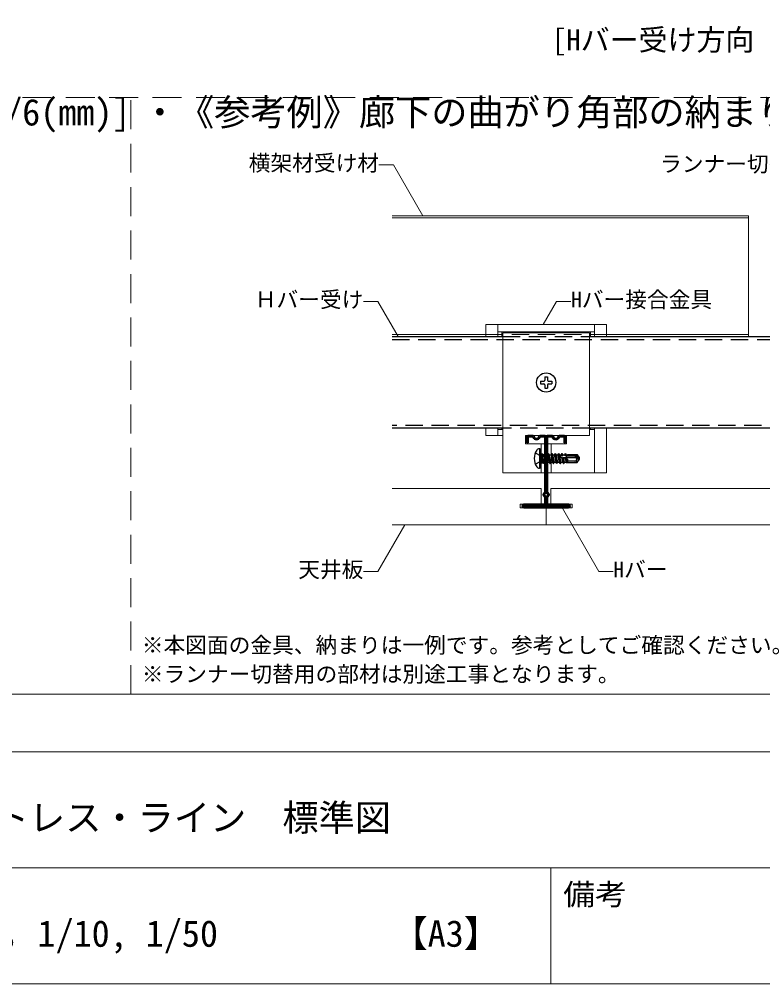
# Model space of a CAD drawing. Units: millimetres on the paper, with parts at other scales. Extents: x -195 to 195, y -140 to 138.
# Drawn here: x 88.3 to 139.6, y -137.5 to -70.9 of the extents above; entities that cross this region are included whole.
import ezdxf
from ezdxf.enums import TextEntityAlignment as Align

# ---------------------------------------------------------------- set-up
doc = ezdxf.new("R2010")
doc.units = ezdxf.units.MM
for name, pattern in [('CHAIN1', [8, 5, -1, 1, -1]), ('DASHED1', [1.8, 1.2, -0.6]), ('DASHED2', [3, 2, -1])]:
    doc.linetypes.add(name, pattern=pattern)
for name, color, linetype, lineweight in [('A-1_横架材受け材(ランナー)', 7, 'Continuous', 18), ('A-3_Hバー受け', 2, 'Continuous', 25), ('A-6_文字', 7, 'Continuous', 18), ('A-7_HバーまたはTバー', 6, 'Continuous', 35), ('A-A_クリップ', 7, 'Continuous', 18), ('A-C_ビス・アンカーボルト・強調図形', 2, 'Continuous', 25), ('A-D_パネル', 4, 'Continuous', 9), ('F-3_図面枠', 3, 'Continuous', 18)]:
    doc.layers.add(name, color=color, linetype=linetype, lineweight=lineweight)
doc.layers.add('F-6_文字', color=7, linetype='Continuous')
doc.styles.add('ＭＳ ゴシック', font='')
doc.styles.get('ＭＳ ゴシック').set_extended_font_data('MS Gothic')

msp = doc.modelspace()

# ---------------------------------------------------------------- linework, layer by layer
at = {"layer": 'A-1_横架材受け材(ランナー)'}
for p, q in [((114.053, -84.483), (138.673, -84.483)), ((138.673, -92.816), (138.673, -84.483)), ((114.053, -84.616), (138.673, -84.616)), ((114.053, -92.683), (120.518, -92.683)), ((114.053, -92.816), (120.518, -92.816)), ((128.851, -92.683), (138.673, -92.683)), ((128.851, -92.816), (138.673, -92.816))]:
    msp.add_line(p, q, dxfattribs=at)
at = {"layer": 'A-1_横架材受け材(ランナー)', "linetype": 'DASHED1'}
msp.add_line((120.518, -92.683), (128.851, -92.683), dxfattribs=at)
at = {"layer": 'A-3_Hバー受け'}
for p, q in [((114.053, -92.816), (121.684, -92.816)), ((127.684, -92.816), (154.184, -92.816)), ((121.684, -99.15), (114.053, -99.15)), ((154.184, -99.15), (127.684, -99.15))]:
    msp.add_line(p, q, dxfattribs=at)
at = {"layer": 'A-3_Hバー受け', "linetype": 'DASHED1'}
for p, q in [((114.053, -93.016), (160.284, -93.016)), ((121.684, -92.816), (127.684, -92.816)), ((157.567, -98.95), (114.053, -98.95)), ((127.684, -99.15), (121.684, -99.15))]:
    msp.add_line(p, q, dxfattribs=at)
at = {"layer": 'A-6_文字'}
for p, q in [((112.057, -90.388), (113.057, -90.388)), ((113.057, -90.388), (114.46, -92.816)), ((128.321, -109.028), (125.807, -104.674)), ((113.057, -109.028), (114.912, -105.816)), ((112.057, -109.028), (113.057, -109.028)), ((112.057, -109.028), (113.057, -109.028)), ((128.321, -109.028), (129.321, -109.028))]:
    msp.add_line(p, q, dxfattribs=at)
for points in [[(113.138, -80.965), (114.138, -80.965), (116.169, -84.483)], [(126.401, -90.388), (125.401, -90.388), (124.48, -91.983)]]:
    msp.add_lwpolyline(points, dxfattribs=at)
at = {"layer": 'A-7_HバーまたはTバー'}
for p, q in [((123.351, -99.733), (123.351, -100.15)), ((123.771, -99.65), (123.434, -99.65)), ((123.434, -99.733), (123.709, -99.733)), ((123.434, -100.15), (123.434, -99.733)), ((124.264, -99.65), (124.601, -99.65)), ((124.601, -99.733), (124.327, -99.733)), ((124.601, -103.566), (124.601, -99.733)), ((124.684, -103.566), (124.684, -99.733)), ((125.105, -99.65), (124.768, -99.65)), ((124.768, -99.733), (124.768, -103.566)), ((125.042, -99.733), (124.768, -99.733)), ((125.598, -99.65), (125.934, -99.65)), ((125.934, -99.733), (125.66, -99.733)), ((125.934, -100.15), (125.934, -99.733)), ((126.018, -99.733), (126.018, -100.15)), ((123.351, -100.15), (123.434, -100.15)), ((126.018, -100.15), (125.934, -100.15)), ((124.493, -103.674), (124.601, -103.566)), ((124.493, -103.792), (124.601, -103.9)), ((124.552, -103.733), (124.66, -103.625)), ((124.66, -103.841), (124.552, -103.733)), ((124.817, -103.733), (124.709, -103.625)), ((124.709, -103.841), (124.817, -103.733)), ((124.768, -103.566), (124.875, -103.674)), ((124.875, -103.792), (124.768, -103.9)), ((124.601, -104.4), (123.143, -104.4)), ((124.601, -104.483), (123.143, -104.483)), ((124.601, -103.9), (124.601, -104.4)), ((124.684, -103.9), (124.684, -104.4)), ((124.768, -103.9), (124.768, -104.4)), ((124.768, -104.4), (126.226, -104.4)), ((124.768, -104.483), (126.226, -104.483)), ((123.143, -104.566), (124.684, -104.566)), ((124.684, -104.566), (126.226, -104.566))]:
    msp.add_line(p, q, dxfattribs=at)
msp.add_lwpolyline([(123.143, -104.65), (125.849, -104.65), (126.227, -104.65)], dxfattribs=at)
for centre, radius, start, end in [((123.434, -99.733), 0.0833, 90, 180), ((123.709, -99.816), 0.0833, 22.02431, 90), ((123.771, -99.733), 0.0833, 9.59406, 90), ((124.018, -99.691), 0.25, 202.02431, 270), ((124.018, -99.691), 0.167, 189.59406, 270), ((124.018, -99.691), 0.167, 270, 350.40593), ((124.018, -99.691), 0.25, 270, 337.97568), ((124.264, -99.733), 0.0833, 90, 170.40593), ((124.327, -99.816), 0.0833, 90, 157.97568), ((124.601, -99.733), 0.0833, 0, 90), ((124.768, -99.733), 0.0833, 90, 180), ((125.042, -99.816), 0.0833, 22.02431, 90), ((125.105, -99.733), 0.0833, 9.59406, 90), ((125.351, -99.691), 0.25, 202.02431, 270), ((125.351, -99.691), 0.167, 189.59406, 270), ((125.351, -99.691), 0.167, 270, 350.40593), ((125.351, -99.691), 0.25, 270, 337.97568), ((125.598, -99.733), 0.0833, 90, 170.40593), ((125.66, -99.816), 0.0833, 90, 157.97568), ((125.934, -99.733), 0.0833, 0, 90), ((124.552, -103.733), 0.0833, 134.99998, 225), ((124.601, -103.566), 0.0833, 315, 0), ((124.601, -103.9), 0.0833, 0, 45), ((124.768, -103.566), 0.0833, 180, 225), ((124.768, -103.9), 0.0833, 135, 180), ((124.817, -103.733), 0.0833, 314.99998, 45), ((123.143, -104.525), 0.125, 90, 270), ((123.143, -104.525), 0.0417, 90, 270), ((124.601, -104.4), 0.0833, 270, 0), ((124.768, -104.4), 0.0833, 180, 270), ((126.226, -104.525), 0.125, 270, 90), ((126.226, -104.525), 0.0417, 270, 90)]:
    msp.add_arc(centre, radius, start, end, dxfattribs=at)
at = {"layer": 'A-A_クリップ'}
for p, q in [((120.518, -91.983), (128.851, -91.983)), ((120.518, -91.983), (120.518, -92.816)), ((121.351, -91.983), (121.351, -92.816)), ((121.351, -92.483), (128.018, -92.483)), ((121.618, -92.483), (121.618, -92.816)), ((121.684, -92.55), (127.684, -92.55)), ((121.684, -102.233), (121.684, -92.55)), ((127.684, -99.65), (127.684, -92.55)), ((127.751, -92.483), (127.751, -92.816)), ((128.018, -91.983), (128.018, -92.816)), ((128.851, -91.983), (128.851, -92.816)), ((121.684, -97.736), (121.684, -98.297)), ((127.684, -97.736), (127.684, -98.297)), ((120.518, -99.15), (120.518, -99.65)), ((121.351, -99.15), (121.351, -99.65)), ((121.618, -99.15), (121.618, -99.233)), ((127.751, -99.15), (127.751, -99.233)), ((128.018, -99.15), (128.018, -102.233)), ((128.851, -99.15), (128.851, -102.233)), ((120.518, -99.65), (121.684, -99.65)), ((121.684, -99.233), (121.351, -99.233)), ((123.268, -99.65), (127.684, -99.65)), ((123.268, -100.233), (123.268, -99.65)), ((128.018, -99.233), (127.684, -99.233)), ((123.268, -100.233), (124.601, -100.233)), ((124.334, -100.233), (124.334, -102.233)), ((124.601, -100.233), (124.601, -102.233)), ((124.768, -100.233), (124.768, -102.233)), ((125.034, -100.233), (125.034, -102.233)), ((121.684, -102.233), (124.601, -102.233)), ((124.768, -102.233), (128.851, -102.233))]:
    msp.add_line(p, q, dxfattribs=at)
msp.add_lwpolyline([(126.084, -99.65), (126.084, -100.233), (124.768, -100.233)], dxfattribs=at)
at = {"layer": 'A-C_ビス・アンカーボルト・強調図形'}
for p, q in [((124.604, -95.608), (124.604, -95.825)), ((124.604, -95.608), (124.771, -95.608)), ((124.771, -95.608), (124.771, -95.825)), ((124.304, -95.908), (124.304, -96.075)), ((124.304, -95.908), (124.521, -95.908)), ((124.304, -96.075), (124.521, -96.075)), ((124.604, -96.158), (124.604, -96.375)), ((124.604, -96.375), (124.771, -96.375)), ((124.771, -96.158), (124.771, -96.375)), ((124.854, -95.908), (125.071, -95.908)), ((124.854, -96.075), (125.071, -96.075)), ((125.071, -95.908), (125.071, -96.075)), ((124.251, -100.566), (124.201, -100.566)), ((124.251, -101.899), (124.251, -100.566)), ((124.334, -101.816), (124.334, -100.65)), ((124.334, -100.883), (124.387, -100.936)), ((124.468, -100.938), (124.468, -101.575)), ((124.468, -100.983), (124.536, -100.983)), ((124.547, -101.483), (124.468, -101.147)), ((124.581, -100.898), (124.536, -100.975)), ((124.536, -100.975), (124.649, -101.483)), ((124.581, -100.898), (124.611, -100.891)), ((124.581, -100.898), (124.707, -101.583)), ((124.611, -100.891), (124.664, -100.983)), ((124.611, -100.891), (124.724, -101.583)), ((124.664, -100.983), (124.775, -100.983)), ((124.782, -101.483), (124.664, -100.983)), ((124.819, -100.898), (124.775, -100.975)), ((124.775, -100.975), (124.888, -101.483)), ((124.819, -100.898), (124.849, -100.891)), ((124.819, -100.898), (124.946, -101.583)), ((124.849, -100.891), (124.903, -100.983)), ((124.849, -100.891), (124.962, -101.583)), ((124.903, -100.983), (125.01, -100.983)), ((125.02, -101.483), (124.903, -100.983)), ((125.054, -100.898), (125.01, -100.975)), ((125.01, -100.975), (125.123, -101.483)), ((125.054, -100.898), (125.084, -100.891)), ((125.054, -100.898), (125.181, -101.583)), ((125.084, -100.891), (125.138, -100.983)), ((125.084, -100.891), (125.197, -101.583)), ((125.138, -100.983), (125.24, -100.983)), ((125.255, -101.483), (125.138, -100.983)), ((125.298, -100.883), (125.24, -100.983)), ((125.24, -100.983), (125.358, -101.483)), ((125.298, -100.883), (125.315, -100.883)), ((125.298, -100.883), (125.416, -101.583)), ((125.315, -100.883), (125.373, -100.983)), ((125.315, -100.883), (125.432, -101.583)), ((125.373, -100.983), (125.475, -100.983)), ((125.49, -101.483), (125.373, -100.983)), ((125.533, -100.883), (125.475, -100.983)), ((125.475, -100.983), (125.593, -101.483)), ((125.533, -100.883), (125.55, -100.883)), ((125.533, -100.883), (125.651, -101.583)), ((125.55, -100.883), (125.608, -100.983)), ((125.55, -100.883), (125.667, -101.583)), ((125.608, -100.983), (125.71, -100.983)), ((125.725, -101.483), (125.608, -100.983)), ((125.719, -101.022), (125.678, -101.024)), ((126.168, -101.286), (125.702, -101.161)), ((125.768, -100.883), (125.71, -100.983)), ((125.71, -100.983), (125.719, -101.022)), ((125.719, -101.022), (125.796, -101.051)), ((125.756, -101.175), (125.826, -101.229)), ((125.756, -101.175), (125.828, -101.483)), ((125.768, -100.883), (125.785, -100.883)), ((125.768, -100.883), (125.796, -101.051)), ((125.785, -100.883), (125.843, -100.983)), ((125.785, -100.883), (125.813, -101.05)), ((125.813, -101.05), (125.796, -101.051)), ((125.813, -101.05), (125.85, -101.014)), ((125.843, -100.983), (125.945, -100.983)), ((125.85, -101.014), (125.843, -100.983)), ((125.844, -101.233), (125.897, -101.213)), ((126.724, -101.199), (125.846, -101.2)), ((125.951, -101.009), (125.85, -101.014)), ((125.96, -101.483), (125.897, -101.213)), ((125.993, -100.9), (125.945, -100.983)), ((125.945, -100.983), (125.951, -101.009)), ((125.951, -101.009), (126.015, -101.039)), ((125.993, -100.9), (126.037, -100.912)), ((125.993, -100.9), (126.015, -101.039)), ((126.066, -101.036), (126.015, -101.039)), ((126.037, -100.912), (126.078, -100.983)), ((126.037, -100.912), (126.066, -101.036)), ((126.066, -101.036), (126.082, -101.002)), ((126.082, -101.002), (126.078, -100.983)), ((126.078, -100.983), (126.168, -100.983)), ((126.168, -100.997), (126.082, -101.002)), ((126.084, -101.264), (126.084, -101.001)), ((126.684, -101.083), (126.084, -101.083)), ((126.168, -100.95), (126.168, -100.997)), ((126.168, -100.95), (126.831, -100.95)), ((126.684, -101.083), (126.918, -101.218)), ((126.767, -101.224), (126.724, -101.199)), ((126.788, -101.033), (126.831, -100.95)), ((126.988, -101.173), (126.831, -100.95)), ((127.001, -101.233), (126.988, -101.173)), ((124.334, -101.583), (124.387, -101.53)), ((124.468, -101.528), (124.387, -101.53)), ((124.468, -101.454), (124.489, -101.583)), ((124.472, -101.583), (124.489, -101.583)), ((124.489, -101.583), (124.547, -101.483)), ((124.542, -101.49), (124.646, -101.483)), ((124.646, -101.483), (124.649, -101.483)), ((124.707, -101.583), (124.649, -101.483)), ((124.707, -101.583), (124.724, -101.583)), ((124.724, -101.583), (124.782, -101.483)), ((124.781, -101.49), (124.884, -101.483)), ((124.884, -101.483), (124.888, -101.483)), ((124.946, -101.583), (124.888, -101.483)), ((124.946, -101.583), (124.962, -101.583)), ((124.962, -101.583), (125.02, -101.483)), ((125.016, -101.49), (125.119, -101.483)), ((125.119, -101.483), (125.123, -101.483)), ((125.181, -101.583), (125.123, -101.483)), ((125.181, -101.583), (125.197, -101.583)), ((125.197, -101.583), (125.255, -101.483)), ((125.255, -101.483), (125.358, -101.483)), ((125.416, -101.583), (125.358, -101.483)), ((125.416, -101.583), (125.432, -101.583)), ((125.432, -101.583), (125.49, -101.483)), ((125.49, -101.483), (125.593, -101.483)), ((125.651, -101.583), (125.593, -101.483)), ((125.651, -101.583), (125.667, -101.583)), ((125.667, -101.583), (125.725, -101.483)), ((125.725, -101.483), (125.828, -101.483)), ((125.844, -101.233), (125.826, -101.229)), ((125.826, -101.229), (125.886, -101.583)), ((125.886, -101.583), (125.828, -101.483)), ((125.844, -101.233), (125.902, -101.583)), ((125.886, -101.583), (125.902, -101.583)), ((125.902, -101.583), (125.96, -101.483)), ((125.96, -101.483), (126.063, -101.483)), ((126.006, -101.243), (126.055, -101.29)), ((126.006, -101.243), (126.063, -101.483)), ((126.13, -101.311), (126.055, -101.29)), ((126.055, -101.29), (126.094, -101.537)), ((126.094, -101.537), (126.063, -101.483)), ((126.094, -101.537), (126.168, -101.516)), ((126.13, -101.311), (126.148, -101.281)), ((126.13, -101.311), (126.168, -101.472)), ((126.168, -101.367), (126.148, -101.281)), ((126.168, -101.286), (126.168, -101.516)), ((126.659, -101.416), (126.168, -101.416)), ((126.168, -101.516), (126.831, -101.516)), ((126.785, -101.351), (126.793, -101.339)), ((126.793, -101.475), (126.831, -101.516)), ((126.831, -101.516), (126.988, -101.293)), ((126.928, -101.249), (127.001, -101.233)), ((126.988, -101.293), (127.001, -101.233)), ((124.251, -101.899), (124.201, -101.899))]:
    msp.add_line(p, q, dxfattribs=at)
at = {"layer": 'A-C_ビス・アンカーボルト・強調図形', "linetype": 'CHAIN1'}
for p, q in [((123.938, -100.849), (124.324, -101.042)), ((124.425, -101.233), (124.324, -101.042)), ((123.938, -101.616), (124.324, -101.424)), ((124.425, -101.233), (124.324, -101.424))]:
    msp.add_line(p, q, dxfattribs=at)
at = {"layer": 'A-C_ビス・アンカーボルト・強調図形'}
for points in [[(124.468, -100.938), (124.387, -100.936), (124.387, -101.53)], [(126.918, -101.218), (126.788, -101.033), (126.084, -101.033)], [(126.988, -101.173), (126.918, -101.218), (127.001, -101.233)], [(124.468, -101.559), (124.472, -101.583), (124.468, -101.575)]]:
    msp.add_lwpolyline(points, dxfattribs=at)
msp.add_circle((124.688, -95.991), 0.667, dxfattribs=at)
for centre, radius, start, end in [((124.521, -95.825), 0.0833, 269.99998, 0), ((124.854, -95.825), 0.0833, 180, 270), ((124.521, -96.158), 0.0833, 0, 89.99998), ((124.854, -96.158), 0.0833, 90, 180), ((124.951, -101.233), 1.083, 148.10921, 211.89078), ((124.201, -100.766), 0.2, 90, 148.10921), ((124.251, -100.65), 0.0833, 360, 90), ((125.793, -101.075), 0.125, 156.07925, 223.5446), ((124.201, -101.699), 0.2, 211.89078, 270), ((124.251, -101.816), 0.0833, 270, 360), ((126.659, -101.263), 0.153, 270, 324.99998), ((126.659, -101.599), 0.183, 42.84566, 90), ((126.879, -101.03), 0.224, 239.99998, 282.5), ((126.727, -101.294), 0.0798, 324.99998, 59.99998), ((126.866, -101.407), 0.0989, 145, 222.84566), ((126.976, -101.468), 0.224, 102.5, 145)]:
    msp.add_arc(centre, radius, start, end, dxfattribs=at)
at = {"layer": 'A-D_パネル'}
for p, q in [((114.053, -103.316), (124.35, -103.316)), ((125.017, -103.316), (159.384, -103.316)), ((126.483, -104.65), (126.483, -104.4)), ((124.683, -105.816), (124.683, -104.65)), ((124.683, -104.65), (126.483, -104.65)), ((124.683, -105.816), (114.053, -105.816)), ((159.384, -105.816), (124.683, -105.816))]:
    msp.add_line(p, q, dxfattribs=at)
for points in [[(124.35, -103.316), (124.35, -104.4), (122.883, -104.4), (122.883, -104.65), (124.683, -104.65)], [(126.483, -104.4), (125.017, -104.4), (125.017, -103.316)]]:
    msp.add_lwpolyline(points, dxfattribs=at)
at = {"layer": 'F-3_図面枠', "linetype": 'DASHED2'}
for p, q in [((1.5, -76.318), (190.5, -76.318)), ((96, -117.5), (96, -76.318))]:
    msp.add_line(p, q, dxfattribs=at)
at = {"layer": 'F-3_図面枠'}
for p, q in [((1.5, -117.5), (190.5, -117.5)), ((-195, -121.5), (195, -121.5))]:
    msp.add_line(p, q, dxfattribs=at)
at = {"layer": 'F-3_図面枠', "color": 7}
for p, q in [((10, -129.5), (195, -129.5)), ((125, -129.5), (125, -137.5)), ((125, -129.5), (125, -137.5))]:
    msp.add_line(p, q, dxfattribs=at)
at = {"layer": 'F-3_図面枠'}
msp.add_lwpolyline([(-195, 137.5), (-195, -137.5), (195, -137.5)], dxfattribs=at)

# ---------------------------------------------------------------- texts
at = {"layer": 'A-1_横架材受け材(ランナー)', "style": 'ＭＳ ゴシック'}
for s, p in [('[縮尺：1/6(mm)]', (77.25, -78.793)), ("・《参考例》廊下の曲がり角部の納まり（A-A'断面図より）", (96.75, -78.793))]:
    msp.add_text(s, height=1.833, dxfattribs=at).set_placement(p, align=Align.BOTTOM_LEFT)
at = {"layer": 'A-6_文字', "style": 'ＭＳ ゴシック'}
for s, height, p in [('[Hバー受け方向 断面図]', 1.466, (125.076, -73.499)), ('横架材受け材', 1.1, (104.138, -81.715)), ('ランナー切替用の部材', 1.1, (132.558, -81.776)), ('Ｈバー受け', 1.1, (104.557, -91.138)), ('Hバー接合金具', 1.1, (126.401, -91.138)), ('天井板', 1.1, (107.557, -109.778)), ('Hバー', 1.1, (129.321, -109.778)), ('※本図面の金具、納まりは一例です。参考としてご確認ください。', 1.1, (96.75, -115)), ('※ランナー切替用の部材は別途工事となります。', 1.1, (96.75, -117))]:
    msp.add_text(s, height=height, dxfattribs=at).set_placement(p, align=Align.BOTTOM_LEFT)
at = {"layer": 'F-6_文字', "style": 'ＭＳ ゴシック'}
for s, p in [('ボルトレス・ライン\u3000標準図', (81.463, -127.5)), ('1/3，1/6，1/10, 1/50', (77.063, -135.5)), ('【A3】', (114, -135.5))]:
    msp.add_text(s, height=1.833, dxfattribs=at).set_placement(p, align=Align.BOTTOM_LEFT)
at = {"layer": 'F-6_文字', "style": 'ＭＳ ゴシック', "width": 1.1}
msp.add_text('備考', height=1.466, dxfattribs=at).set_placement((125.863, -132.5), align=Align.BOTTOM_LEFT)

doc.saveas('drawing.dxf')
